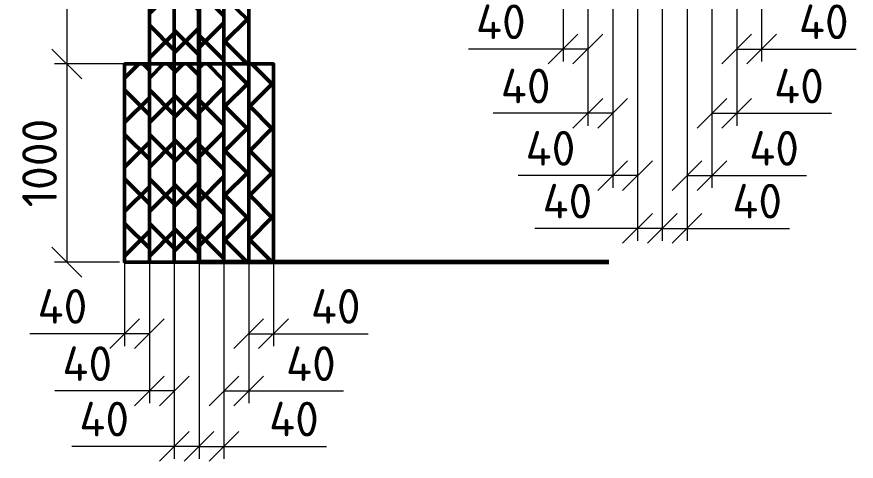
# Model space of a CAD drawing. Header units: metres. Extents: x 1642 to 8476, y 831 to 5441.
# Drawn here: x 5432.3 to 5517, y 1338.4 to 1383.2 of the extents above; entities that cross this region are included whole.
import ezdxf

# ---------------------------------------------------------------- set-up
doc = ezdxf.new("R2010")
doc.units = ezdxf.units.M
doc.layers.add('12  Размер', color=7, linetype='Continuous', lineweight=20)
doc.layers.add('линии', color=250, linetype='Continuous', lineweight=50)
doc.styles.add('-ISOCPEUR-', font='isocpeur.ttf')
doc.styles.add('GOST', font='gost.shx', dxfattribs={"oblique": 15})
doc.dimstyles.new('М 1 к 20', dxfattribs={"dimtxt": 3.5, "dimasz": 3, "dimexe": 1.25, "dimexo": 0, "dimgap": 1, "dimtad": 1, "dimdec": 0, "dimlfac": 20, "dimzin": 0, "dimdsep": 46, "dimtxsty": 'GOST', "dimblk": 'OBLIQUE', "dimcen": 5, "dimclrd": 256, "dimclre": 256, "dimclrt": 256, "dimazin": 2, "dimtfac": 1, "dimtdec": 0, "dimtmove": 0, "dimatfit": 3, "dimldrblk": 'NONE', "dimfxl": 1.25, "dimtolj": 1, "dimtzin": 0, "dimlwd": -1, "dimlwe": -1, "dimarcsym": 2})
pattern_1 = [(45, (-1800.237, 7610.9727), (-2.245064, 2.245064), []), (135, (-1800.237, 7610.9727), (-2.245064, -2.245064), [])]
pattern_2 = [(45, (-1797.734, 7610.9727), (-2.245064, 2.245064), []), (135, (-1797.734, 7610.9727), (-2.245064, -2.245064), [])]

# ---------------------------------------------------------------- blocks, each defined once
blk = doc.blocks.new('_Oblique')
at = {"color": 0, "linetype": 'ByBlock', "lineweight": -2}
blk.add_line((-0.5, -0.5), (0.5, 0.5), dxfattribs=at)
blk = doc.blocks.new('*D210')
at = {"layer": '12  Размер', "transparency": 16777216}
for p, q in [((5442.683, 1378.459), (5436.114, 1378.459)), ((5437.364, 1378.459), (5437.364, 1358.459)), ((5442.683, 1358.459), (5436.114, 1358.459))]:
    blk.add_line(p, q, dxfattribs=at)
at = {"layer": 'Defpoints', "color": 0, "linetype": 'ByBlock', "lineweight": 35, "transparency": 16777216}
for p in [(5442.683, 1378.459), (5437.364, 1358.459), (5442.683, 1358.459)]:
    blk.add_point(p, dxfattribs=at)
at = {"layer": '12  Размер', "linetype": 'ByBlock', "transparency": 16777216, "xscale": 3, "yscale": 3, "zscale": 3}
for p, rotation in [((5437.364, 1378.459), 90), ((5437.364, 1358.459), 270)]:
    blk.add_blockref('_Oblique', p, dxfattribs=dict(at, rotation=rotation))
at = {"layer": '12  Размер', "linetype": 'ByBlock', "transparency": 16777216, "insert": (5434.614, 1368.459), "char_height": 3.5, "attachment_point": 5, "rotation": 90, "style": '-ISOCPEUR-'}
blk.add_mtext('\\A1;1000', dxfattribs=at)
blk = doc.blocks.new('_None')
blk = doc.blocks.new('*D211')
at = {"layer": '12  Размер', "transparency": 16777216}
for p, q in [((5447.689, 1398.459), (5436.114, 1398.459)), ((5437.364, 1398.459), (5437.364, 1378.459)), ((5445.186, 1378.459), (5436.114, 1378.459))]:
    blk.add_line(p, q, dxfattribs=at)
at = {"layer": 'Defpoints', "color": 0, "linetype": 'ByBlock', "lineweight": 35, "transparency": 16777216}
for p in [(5447.689, 1398.459), (5437.364, 1378.459), (5445.186, 1378.459)]:
    blk.add_point(p, dxfattribs=at)
at = {"layer": '12  Размер', "linetype": 'ByBlock', "transparency": 16777216, "xscale": 3, "yscale": 3, "zscale": 3}
for p, rotation in [((5437.364, 1398.459), 90), ((5437.364, 1378.459), 270)]:
    blk.add_blockref('_Oblique', p, dxfattribs=dict(at, rotation=rotation))
at = {"layer": '12  Размер', "linetype": 'ByBlock', "transparency": 16777216, "insert": (5434.614, 1388.459), "char_height": 3.5, "attachment_point": 5, "rotation": 90, "style": '-ISOCPEUR-'}
blk.add_mtext('\\A1;1000', dxfattribs=at)
blk = doc.blocks.new('*D222')
at = {"layer": '12  Размер', "transparency": 16777216}
for p, q in [((5445.7, 1358.459), (5445.7, 1344.22)), ((5448.203, 1358.459), (5448.203, 1344.22)), ((5445.7, 1345.47), (5436.15, 1345.47)), ((5448.203, 1345.47), (5445.7, 1345.47))]:
    blk.add_line(p, q, dxfattribs=at)
at = {"layer": 'Defpoints', "color": 0, "linetype": 'ByBlock', "lineweight": 35, "transparency": 16777216}
for p in [(5445.7, 1358.459), (5448.203, 1358.459), (5445.7, 1345.47)]:
    blk.add_point(p, dxfattribs=at)
at = {"layer": '12  Размер', "linetype": 'ByBlock', "transparency": 16777216, "xscale": 3, "yscale": 3, "zscale": 3, "rotation": 180}
blk.add_blockref('_Oblique', (5445.7, 1345.47), dxfattribs=at)
at = {"layer": '12  Размер', "linetype": 'ByBlock', "transparency": 16777216, "xscale": 3, "yscale": 3, "zscale": 3}
blk.add_blockref('_Oblique', (5448.203, 1345.47), dxfattribs=at)
at = {"layer": '12  Размер', "linetype": 'ByBlock', "transparency": 16777216, "insert": (5439.425, 1348.22), "char_height": 3.5, "attachment_point": 5, "style": '-ISOCPEUR-'}
blk.add_mtext('\\A1;40', dxfattribs=at)
blk = doc.blocks.new('*D223')
at = {"layer": '12  Размер', "transparency": 16777216}
for p, q in [((5443.197, 1358.459), (5443.197, 1349.995)), ((5445.7, 1358.459), (5445.7, 1349.995)), ((5443.197, 1351.245), (5433.647, 1351.245)), ((5445.7, 1351.245), (5443.197, 1351.245))]:
    blk.add_line(p, q, dxfattribs=at)
at = {"layer": 'Defpoints', "color": 0, "linetype": 'ByBlock', "lineweight": 35, "transparency": 16777216}
for p in [(5443.197, 1358.459), (5445.7, 1358.459), (5443.197, 1351.245)]:
    blk.add_point(p, dxfattribs=at)
at = {"layer": '12  Размер', "linetype": 'ByBlock', "transparency": 16777216, "xscale": 3, "yscale": 3, "zscale": 3, "rotation": 180}
blk.add_blockref('_Oblique', (5443.197, 1351.245), dxfattribs=at)
at = {"layer": '12  Размер', "linetype": 'ByBlock', "transparency": 16777216, "xscale": 3, "yscale": 3, "zscale": 3}
blk.add_blockref('_Oblique', (5445.7, 1351.245), dxfattribs=at)
at = {"layer": '12  Размер', "linetype": 'ByBlock', "transparency": 16777216, "insert": (5436.922, 1353.995), "char_height": 3.5, "attachment_point": 5, "style": '-ISOCPEUR-'}
blk.add_mtext('\\A1;40', dxfattribs=at)
blk = doc.blocks.new('*D224')
at = {"layer": '12  Размер', "transparency": 16777216}
for p, q in [((5448.203, 1358.459), (5448.203, 1338.629)), ((5450.707, 1358.459), (5450.707, 1338.629)), ((5448.203, 1339.879), (5437.86, 1339.879)), ((5450.707, 1339.879), (5448.203, 1339.879))]:
    blk.add_line(p, q, dxfattribs=at)
at = {"layer": 'Defpoints', "color": 0, "linetype": 'ByBlock', "lineweight": 35, "transparency": 16777216}
for p in [(5448.203, 1358.459), (5450.707, 1358.459), (5450.707, 1339.879)]:
    blk.add_point(p, dxfattribs=at)
at = {"layer": '12  Размер', "linetype": 'ByBlock', "transparency": 16777216, "xscale": 3, "yscale": 3, "zscale": 3, "rotation": 180}
blk.add_blockref('_Oblique', (5448.203, 1339.879), dxfattribs=at)
at = {"layer": '12  Размер', "linetype": 'ByBlock', "transparency": 16777216, "xscale": 3, "yscale": 3, "zscale": 3}
blk.add_blockref('_Oblique', (5450.707, 1339.879), dxfattribs=at)
at = {"layer": '12  Размер', "linetype": 'ByBlock', "transparency": 16777216, "insert": (5441.135, 1342.629), "char_height": 3.5, "attachment_point": 5, "style": '-ISOCPEUR-'}
blk.add_mtext('\\A1;40', dxfattribs=at)
blk = doc.blocks.new('*D247')
at = {"layer": '12  Размер', "transparency": 16777216}
for p, q in [((5499.94, 1398.307), (5499.94, 1365.943)), ((5502.443, 1382.784), (5502.443, 1365.943)), ((5499.94, 1367.193), (5502.443, 1367.193)), ((5502.443, 1367.193), (5511.993, 1367.193))]:
    blk.add_line(p, q, dxfattribs=at)
at = {"layer": 'Defpoints', "color": 0, "linetype": 'ByBlock', "lineweight": 35, "transparency": 16777216}
for p in [(5499.94, 1398.307), (5502.443, 1382.784), (5502.443, 1367.193)]:
    blk.add_point(p, dxfattribs=at)
at = {"layer": '12  Размер', "linetype": 'ByBlock', "transparency": 16777216, "xscale": 3, "yscale": 3, "zscale": 3, "rotation": 180}
blk.add_blockref('_Oblique', (5499.94, 1367.193), dxfattribs=at)
at = {"layer": '12  Размер', "linetype": 'ByBlock', "transparency": 16777216, "xscale": 3, "yscale": 3, "zscale": 3}
blk.add_blockref('_Oblique', (5502.443, 1367.193), dxfattribs=at)
at = {"layer": '12  Размер', "linetype": 'ByBlock', "transparency": 16777216, "insert": (5508.718, 1369.943), "char_height": 3.5, "attachment_point": 5, "style": '-ISOCPEUR-'}
blk.add_mtext('\\A1;40', dxfattribs=at)
blk = doc.blocks.new('*D248')
at = {"layer": '12  Размер', "transparency": 16777216}
for p, q in [((5502.443, 1398.307), (5502.443, 1372.227)), ((5504.947, 1382.784), (5504.947, 1372.227)), ((5502.443, 1373.477), (5504.947, 1373.477)), ((5504.947, 1373.477), (5514.497, 1373.477))]:
    blk.add_line(p, q, dxfattribs=at)
at = {"layer": 'Defpoints', "color": 0, "linetype": 'ByBlock', "lineweight": 35, "transparency": 16777216}
for p in [(5502.443, 1398.307), (5504.947, 1382.784), (5504.947, 1373.477)]:
    blk.add_point(p, dxfattribs=at)
at = {"layer": '12  Размер', "linetype": 'ByBlock', "transparency": 16777216, "xscale": 3, "yscale": 3, "zscale": 3, "rotation": 180}
blk.add_blockref('_Oblique', (5502.443, 1373.477), dxfattribs=at)
at = {"layer": '12  Размер', "linetype": 'ByBlock', "transparency": 16777216, "xscale": 3, "yscale": 3, "zscale": 3}
blk.add_blockref('_Oblique', (5504.947, 1373.477), dxfattribs=at)
at = {"layer": '12  Размер', "linetype": 'ByBlock', "transparency": 16777216, "insert": (5511.222, 1376.227), "char_height": 3.5, "attachment_point": 5, "style": '-ISOCPEUR-'}
blk.add_mtext('\\A1;40', dxfattribs=at)
blk = doc.blocks.new('*D249')
at = {"layer": '12  Размер', "transparency": 16777216}
for p, q in [((5504.947, 1398.307), (5504.947, 1378.707)), ((5507.45, 1398.307), (5507.45, 1378.707)), ((5504.947, 1379.957), (5507.45, 1379.957)), ((5507.45, 1379.957), (5517, 1379.957))]:
    blk.add_line(p, q, dxfattribs=at)
at = {"layer": 'Defpoints', "color": 0, "linetype": 'ByBlock', "lineweight": 35, "transparency": 16777216}
for p in [(5504.947, 1398.307), (5507.45, 1398.307), (5504.947, 1379.957)]:
    blk.add_point(p, dxfattribs=at)
at = {"layer": '12  Размер', "linetype": 'ByBlock', "transparency": 16777216, "xscale": 3, "yscale": 3, "zscale": 3, "rotation": 180}
blk.add_blockref('_Oblique', (5504.947, 1379.957), dxfattribs=at)
at = {"layer": '12  Размер', "linetype": 'ByBlock', "transparency": 16777216, "xscale": 3, "yscale": 3, "zscale": 3}
blk.add_blockref('_Oblique', (5507.45, 1379.957), dxfattribs=at)
at = {"layer": '12  Размер', "linetype": 'ByBlock', "transparency": 16777216, "insert": (5513.725, 1382.707), "char_height": 3.5, "attachment_point": 5, "style": '-ISOCPEUR-'}
blk.add_mtext('\\A1;40', dxfattribs=at)
blk = doc.blocks.new('*D252')
at = {"layer": '12  Размер', "transparency": 16777216}
for p, q in [((5497.437, 1398.307), (5497.437, 1360.611)), ((5499.94, 1398.307), (5499.94, 1360.611)), ((5497.437, 1361.861), (5499.94, 1361.861)), ((5499.94, 1361.861), (5510.284, 1361.861))]:
    blk.add_line(p, q, dxfattribs=at)
at = {"layer": 'Defpoints', "color": 0, "linetype": 'ByBlock', "lineweight": 35, "transparency": 16777216}
for p in [(5497.437, 1398.307), (5499.94, 1398.307), (5497.437, 1361.861)]:
    blk.add_point(p, dxfattribs=at)
at = {"layer": '12  Размер', "linetype": 'ByBlock', "transparency": 16777216, "xscale": 3, "yscale": 3, "zscale": 3, "rotation": 180}
blk.add_blockref('_Oblique', (5497.437, 1361.861), dxfattribs=at)
at = {"layer": '12  Размер', "linetype": 'ByBlock', "transparency": 16777216, "xscale": 3, "yscale": 3, "zscale": 3}
blk.add_blockref('_Oblique', (5499.94, 1361.861), dxfattribs=at)
at = {"layer": '12  Размер', "linetype": 'ByBlock', "transparency": 16777216, "insert": (5507.009, 1364.611), "char_height": 3.5, "attachment_point": 5, "style": '-ISOCPEUR-'}
blk.add_mtext('\\A1;40', dxfattribs=at)
blk = doc.blocks.new('*D241')
at = {"layer": '12  Размер', "transparency": 16777216}
for p, q in [((5494.934, 1398.307), (5494.934, 1365.943)), ((5492.431, 1382.784), (5492.431, 1365.943)), ((5492.431, 1367.193), (5482.881, 1367.193)), ((5494.934, 1367.193), (5492.431, 1367.193))]:
    blk.add_line(p, q, dxfattribs=at)
at = {"layer": 'Defpoints', "color": 0, "linetype": 'ByBlock', "lineweight": 35, "transparency": 16777216}
for p in [(5494.934, 1398.307), (5492.431, 1382.784), (5492.431, 1367.193)]:
    blk.add_point(p, dxfattribs=at)
at = {"layer": '12  Размер', "linetype": 'ByBlock', "transparency": 16777216, "xscale": 3, "yscale": 3, "zscale": 3, "rotation": 180}
blk.add_blockref('_Oblique', (5492.431, 1367.193), dxfattribs=at)
at = {"layer": '12  Размер', "linetype": 'ByBlock', "transparency": 16777216, "xscale": 3, "yscale": 3, "zscale": 3}
blk.add_blockref('_Oblique', (5494.934, 1367.193), dxfattribs=at)
at = {"layer": '12  Размер', "linetype": 'ByBlock', "transparency": 16777216, "insert": (5486.156, 1369.943), "char_height": 3.5, "attachment_point": 5, "style": '-ISOCPEUR-'}
blk.add_mtext('\\A1;40', dxfattribs=at)
blk = doc.blocks.new('*D242')
at = {"layer": '12  Размер', "transparency": 16777216}
for p, q in [((5492.431, 1398.307), (5492.431, 1372.227)), ((5489.928, 1382.784), (5489.928, 1372.227)), ((5489.928, 1373.477), (5480.378, 1373.477)), ((5492.431, 1373.477), (5489.928, 1373.477))]:
    blk.add_line(p, q, dxfattribs=at)
at = {"layer": 'Defpoints', "color": 0, "linetype": 'ByBlock', "lineweight": 35, "transparency": 16777216}
for p in [(5492.431, 1398.307), (5489.928, 1382.784), (5489.928, 1373.477)]:
    blk.add_point(p, dxfattribs=at)
at = {"layer": '12  Размер', "linetype": 'ByBlock', "transparency": 16777216, "xscale": 3, "yscale": 3, "zscale": 3, "rotation": 180}
blk.add_blockref('_Oblique', (5489.928, 1373.477), dxfattribs=at)
at = {"layer": '12  Размер', "linetype": 'ByBlock', "transparency": 16777216, "xscale": 3, "yscale": 3, "zscale": 3}
blk.add_blockref('_Oblique', (5492.431, 1373.477), dxfattribs=at)
at = {"layer": '12  Размер', "linetype": 'ByBlock', "transparency": 16777216, "insert": (5483.653, 1376.227), "char_height": 3.5, "attachment_point": 5, "style": '-ISOCPEUR-'}
blk.add_mtext('\\A1;40', dxfattribs=at)
blk = doc.blocks.new('*D243')
at = {"layer": '12  Размер', "transparency": 16777216}
for p, q in [((5487.424, 1398.307), (5487.424, 1378.707)), ((5489.928, 1398.307), (5489.928, 1378.707)), ((5487.424, 1379.957), (5477.874, 1379.957)), ((5489.928, 1379.957), (5487.424, 1379.957))]:
    blk.add_line(p, q, dxfattribs=at)
at = {"layer": 'Defpoints', "color": 0, "linetype": 'ByBlock', "lineweight": 35, "transparency": 16777216}
for p in [(5487.424, 1398.307), (5489.928, 1398.307), (5489.928, 1379.957)]:
    blk.add_point(p, dxfattribs=at)
at = {"layer": '12  Размер', "linetype": 'ByBlock', "transparency": 16777216, "xscale": 3, "yscale": 3, "zscale": 3, "rotation": 180}
blk.add_blockref('_Oblique', (5487.424, 1379.957), dxfattribs=at)
at = {"layer": '12  Размер', "linetype": 'ByBlock', "transparency": 16777216, "xscale": 3, "yscale": 3, "zscale": 3}
blk.add_blockref('_Oblique', (5489.928, 1379.957), dxfattribs=at)
at = {"layer": '12  Размер', "linetype": 'ByBlock', "transparency": 16777216, "insert": (5481.149, 1382.707), "char_height": 3.5, "attachment_point": 5, "style": '-ISOCPEUR-'}
blk.add_mtext('\\A1;40', dxfattribs=at)
blk = doc.blocks.new('*D246')
at = {"layer": '12  Размер', "transparency": 16777216}
for p, q in [((5494.934, 1398.307), (5494.934, 1360.611)), ((5497.437, 1398.307), (5497.437, 1360.611)), ((5494.934, 1361.861), (5484.59, 1361.861)), ((5497.437, 1361.861), (5494.934, 1361.861))]:
    blk.add_line(p, q, dxfattribs=at)
at = {"layer": 'Defpoints', "color": 0, "linetype": 'ByBlock', "lineweight": 35, "transparency": 16777216}
for p in [(5494.934, 1398.307), (5497.437, 1398.307), (5497.437, 1361.861)]:
    blk.add_point(p, dxfattribs=at)
at = {"layer": '12  Размер', "linetype": 'ByBlock', "transparency": 16777216, "xscale": 3, "yscale": 3, "zscale": 3, "rotation": 180}
blk.add_blockref('_Oblique', (5494.934, 1361.861), dxfattribs=at)
at = {"layer": '12  Размер', "linetype": 'ByBlock', "transparency": 16777216, "xscale": 3, "yscale": 3, "zscale": 3}
blk.add_blockref('_Oblique', (5497.437, 1361.861), dxfattribs=at)
at = {"layer": '12  Размер', "linetype": 'ByBlock', "transparency": 16777216, "insert": (5487.865, 1364.611), "char_height": 3.5, "attachment_point": 5, "style": '-ISOCPEUR-'}
blk.add_mtext('\\A1;40', dxfattribs=at)
blk = doc.blocks.new('*D266')
at = {"layer": '12  Размер', "transparency": 16777216}
for p, q in [((5453.21, 1358.459), (5453.21, 1344.22)), ((5455.713, 1358.459), (5455.713, 1344.22)), ((5453.21, 1345.47), (5455.713, 1345.47)), ((5455.713, 1345.47), (5465.263, 1345.47))]:
    blk.add_line(p, q, dxfattribs=at)
at = {"layer": 'Defpoints', "color": 0, "linetype": 'ByBlock', "lineweight": 35, "transparency": 16777216}
for p in [(5453.21, 1358.459), (5455.713, 1358.459), (5455.713, 1345.47)]:
    blk.add_point(p, dxfattribs=at)
at = {"layer": '12  Размер', "linetype": 'ByBlock', "transparency": 16777216, "xscale": 3, "yscale": 3, "zscale": 3, "rotation": 180}
blk.add_blockref('_Oblique', (5453.21, 1345.47), dxfattribs=at)
at = {"layer": '12  Размер', "linetype": 'ByBlock', "transparency": 16777216, "xscale": 3, "yscale": 3, "zscale": 3}
blk.add_blockref('_Oblique', (5455.713, 1345.47), dxfattribs=at)
at = {"layer": '12  Размер', "linetype": 'ByBlock', "transparency": 16777216, "insert": (5461.988, 1348.22), "char_height": 3.5, "attachment_point": 5, "style": '-ISOCPEUR-'}
blk.add_mtext('\\A1;40', dxfattribs=at)
blk = doc.blocks.new('*D267')
at = {"layer": '12  Размер', "transparency": 16777216}
for p, q in [((5455.713, 1358.459), (5455.713, 1349.995)), ((5458.216, 1358.459), (5458.216, 1349.995)), ((5455.713, 1351.245), (5458.216, 1351.245)), ((5458.216, 1351.245), (5467.766, 1351.245))]:
    blk.add_line(p, q, dxfattribs=at)
at = {"layer": 'Defpoints', "color": 0, "linetype": 'ByBlock', "lineweight": 35, "transparency": 16777216}
for p in [(5455.713, 1358.459), (5458.216, 1358.459), (5458.216, 1351.245)]:
    blk.add_point(p, dxfattribs=at)
at = {"layer": '12  Размер', "linetype": 'ByBlock', "transparency": 16777216, "xscale": 3, "yscale": 3, "zscale": 3, "rotation": 180}
blk.add_blockref('_Oblique', (5455.713, 1351.245), dxfattribs=at)
at = {"layer": '12  Размер', "linetype": 'ByBlock', "transparency": 16777216, "xscale": 3, "yscale": 3, "zscale": 3}
blk.add_blockref('_Oblique', (5458.216, 1351.245), dxfattribs=at)
at = {"layer": '12  Размер', "linetype": 'ByBlock', "transparency": 16777216, "insert": (5464.491, 1353.995), "char_height": 3.5, "attachment_point": 5, "style": '-ISOCPEUR-'}
blk.add_mtext('\\A1;40', dxfattribs=at)
blk = doc.blocks.new('*D268')
at = {"layer": '12  Размер', "transparency": 16777216}
for p, q in [((5450.707, 1358.459), (5450.707, 1338.629)), ((5453.21, 1358.459), (5453.21, 1338.629)), ((5450.707, 1339.879), (5453.21, 1339.879)), ((5453.21, 1339.879), (5463.553, 1339.879))]:
    blk.add_line(p, q, dxfattribs=at)
at = {"layer": 'Defpoints', "color": 0, "linetype": 'ByBlock', "lineweight": 35, "transparency": 16777216}
for p in [(5450.707, 1358.459), (5453.21, 1358.459), (5450.707, 1339.879)]:
    blk.add_point(p, dxfattribs=at)
at = {"layer": '12  Размер', "linetype": 'ByBlock', "transparency": 16777216, "xscale": 3, "yscale": 3, "zscale": 3, "rotation": 180}
blk.add_blockref('_Oblique', (5450.707, 1339.879), dxfattribs=at)
at = {"layer": '12  Размер', "linetype": 'ByBlock', "transparency": 16777216, "xscale": 3, "yscale": 3, "zscale": 3}
blk.add_blockref('_Oblique', (5453.21, 1339.879), dxfattribs=at)
at = {"layer": '12  Размер', "linetype": 'ByBlock', "transparency": 16777216, "insert": (5460.278, 1342.629), "char_height": 3.5, "attachment_point": 5, "style": '-ISOCPEUR-'}
blk.add_mtext('\\A1;40', dxfattribs=at)

msp = doc.modelspace()

# ---------------------------------------------------------------- hatches: boundary and pattern name
at = {"layer": 'линии', "lineweight": 50, "true_color": 0x000000}
h = msp.add_hatch(dxfattribs=at)
h.set_pattern_fill('ANSI37', color=18)
h.set_pattern_definition([(45, (-1795.2307, 7630.9727), (-2.245064, 2.245064), []), (135, (-1795.2307, 7630.9727), (-2.245064, -2.245064), [])])
h.paths.add_polyline_path([(5445.7, 1398.459), (5448.203, 1398.459), (5448.203, 1378.459), (5445.7, 1378.459)])
h = msp.add_hatch(dxfattribs=at)
h.set_pattern_fill('ANSI37', color=18)
h.set_pattern_definition([(45, (-1797.734, 7630.9727), (-2.245064, 2.245064), []), (135, (-1797.734, 7630.9727), (-2.245064, -2.245064), [])])
h.paths.add_polyline_path([(5448.203, 1398.459), (5450.707, 1398.459), (5450.707, 1378.459), (5448.203, 1378.459)])
h = msp.add_hatch(dxfattribs=at)
h.set_pattern_fill('ANSI37', color=18)
h.set_pattern_definition([(45, (-1800.237, 7630.9727), (-2.245064, 2.245064), []), (135, (-1800.237, 7630.9727), (-2.245064, -2.245064), [])])
h.paths.add_polyline_path([(5450.707, 1398.459), (5453.21, 1398.459), (5453.21, 1378.459), (5450.707, 1378.459)])
h = msp.add_hatch(dxfattribs=at)
h.set_pattern_fill('ANSI37', color=18)
h.set_pattern_definition([(45, (-1802.7402, 7630.9727), (-2.245064, 2.245064), []), (135, (-1802.7402, 7630.9727), (-2.245064, -2.245064), [])])
h.paths.add_polyline_path([(5453.21, 1398.459), (5455.713, 1398.459), (5455.713, 1378.459), (5453.21, 1378.459)])
h = msp.add_hatch(dxfattribs=at)
h.set_pattern_fill('ANSI37', color=18)
h.set_pattern_definition(pattern_2)
h.paths.add_polyline_path([(5443.197, 1378.459), (5445.7, 1378.459), (5445.7, 1358.459), (5443.197, 1358.459)])
h = msp.add_hatch(dxfattribs=at)
h.set_pattern_fill('ANSI37', color=18)
h.set_pattern_definition([(45, (-1795.2307, 7610.9727), (-2.245064, 2.245064), []), (135, (-1795.2307, 7610.9727), (-2.245064, -2.245064), [])])
h.paths.add_polyline_path([(5445.7, 1378.459), (5448.203, 1378.459), (5448.203, 1358.459), (5445.7, 1358.459)])
h = msp.add_hatch(dxfattribs=at)
h.set_pattern_fill('ANSI37', color=18)
h.set_pattern_definition(pattern_2)
h.paths.add_polyline_path([(5448.203, 1378.459), (5450.707, 1378.459), (5450.707, 1358.459), (5448.203, 1358.459)])
h = msp.add_hatch(dxfattribs=at)
h.set_pattern_fill('ANSI37', color=18)
h.set_pattern_definition(pattern_1)
h.paths.add_polyline_path([(5450.707, 1378.459), (5453.21, 1378.459), (5453.21, 1358.459), (5450.707, 1358.459)])
h = msp.add_hatch(dxfattribs=at)
h.set_pattern_fill('ANSI37', color=18)
h.set_pattern_definition([(45, (-1802.7402, 7610.9727), (-2.245064, 2.245064), []), (135, (-1802.7402, 7610.9727), (-2.245064, -2.245064), [])])
h.paths.add_polyline_path([(5453.21, 1378.459), (5455.713, 1378.459), (5455.713, 1358.459), (5453.21, 1358.459)])
h = msp.add_hatch(dxfattribs=at)
h.set_pattern_fill('ANSI37', color=18)
h.set_pattern_definition(pattern_1)
h.paths.add_polyline_path([(5455.713, 1378.459), (5458.216, 1378.459), (5458.216, 1358.459), (5455.713, 1358.459)])

# ---------------------------------------------------------------- linework, layer by layer
at = {"lineweight": 60}
for p, q in [((5450.707, 1358.459), (5450.707, 1418.459)), ((5492.057, 1358.459), (5450.707, 1358.459))]:
    msp.add_line(p, q, dxfattribs=at)
for p, q in [((5448.203, 1398.459), (5448.203, 1378.459)), ((5443.197, 1378.459), (5443.197, 1358.459)), ((5445.7, 1378.459), (5445.7, 1358.459)), ((5448.203, 1378.459), (5448.203, 1358.459))]:
    msp.add_line(p, q)
at = {"layer": 'линии', "color": 18, "lineweight": 50, "true_color": 0x000000}
for points in [[(5448.203, 1378.459), (5445.7, 1378.459), (5445.7, 1398.459), (5448.203, 1398.459)], [(5450.707, 1378.459), (5448.203, 1378.459), (5448.203, 1398.459), (5450.707, 1398.459)], [(5453.21, 1378.459), (5450.707, 1378.459), (5450.707, 1398.459), (5453.21, 1398.459)], [(5455.713, 1378.459), (5453.21, 1378.459), (5453.21, 1398.459), (5455.713, 1398.459)], [(5445.7, 1358.459), (5443.197, 1358.459), (5443.197, 1378.459), (5445.7, 1378.459)], [(5448.203, 1358.459), (5445.7, 1358.459), (5445.7, 1378.459), (5448.203, 1378.459)], [(5450.707, 1358.459), (5448.203, 1358.459), (5448.203, 1378.459), (5450.707, 1378.459)], [(5453.21, 1358.459), (5450.707, 1358.459), (5450.707, 1378.459), (5453.21, 1378.459)], [(5455.713, 1358.459), (5453.21, 1358.459), (5453.21, 1378.459), (5455.713, 1378.459)], [(5458.216, 1358.459), (5455.713, 1358.459), (5455.713, 1378.459), (5458.216, 1378.459)]]:
    msp.add_lwpolyline(points, close=True, dxfattribs=at)

# ---------------------------------------------------------------- dimensions: what is measured, and where the dimension line sits
at = {"layer": '12  Размер', "linetype": 'ByBlock'}
for base, p1, p2, angle, text, picture, middle in [((5437.364, 1378.459), (5447.689, 1398.459), (5445.186, 1378.459), 90, '1000', '*D211', (5434.614, 1388.459)), ((5489.928, 1373.477), (5492.431, 1398.307), (5489.928, 1382.784), 180, '40', '*D242', (5483.653, 1376.227)), ((5502.443, 1367.193), (5499.94, 1398.307), (5502.443, 1382.784), 180, '40', '*D247', (5508.718, 1369.943)), ((5437.364, 1358.459), (5442.683, 1378.459), (5442.683, 1358.459), 90, '1000', '*D210', (5434.614, 1368.459)), ((5443.197, 1351.245), (5445.7, 1358.459), (5443.197, 1358.459), 180, '40', '*D223', (5436.922, 1353.995)), ((5455.713, 1345.47), (5453.21, 1358.459), (5455.713, 1358.459), 180, '40', '*D266', (5461.988, 1348.22))]:
    dim = msp.add_linear_dim(base=base, p1=p1, p2=p2, angle=angle, text=text, dimstyle='М 1 к 20', override={"dimtxsty": '-ISOCPEUR-'}, dxfattribs=at)
    dim.commit()
    dim.dimension.update_dxf_attribs({"geometry": picture, "text_midpoint": middle})
for base, p1, p2, angle, picture, middle, dimtype in [((5489.928, 1379.957), (5487.424, 1398.307), (5489.928, 1398.307), 180, '*D243', (5481.149, 1379.957), 160), ((5497.437, 1361.861), (5494.934, 1398.307), (5497.437, 1398.307), 0, '*D246', (5487.865, 1361.861), 161), ((5497.437, 1361.861), (5499.94, 1398.307), (5497.437, 1398.307), 180, '*D252', (5507.009, 1361.861), 161), ((5450.707, 1339.879), (5448.203, 1358.459), (5450.707, 1358.459), 0, '*D224', (5441.135, 1339.879), 161), ((5450.707, 1339.879), (5453.21, 1358.459), (5450.707, 1358.459), 180, '*D268', (5460.278, 1339.879), 161)]:
    dim = msp.add_linear_dim(base=base, p1=p1, p2=p2, angle=angle, text='40', dimstyle='М 1 к 20', override={"dimtxsty": '-ISOCPEUR-'}, dxfattribs=at)
    dim.commit()
    dim.dimension.update_dxf_attribs({"geometry": picture, "text_midpoint": middle, "dimtype": dimtype})
for base, p1, p2, picture, middle in [((5492.431, 1367.193), (5494.934, 1398.307), (5492.431, 1382.784), '*D241', (5486.156, 1369.943)), ((5504.947, 1373.477), (5502.443, 1398.307), (5504.947, 1382.784), '*D248', (5511.222, 1376.227)), ((5445.7, 1345.47), (5448.203, 1358.459), (5445.7, 1358.459), '*D222', (5439.425, 1348.22)), ((5458.216, 1351.245), (5455.713, 1358.459), (5458.216, 1358.459), '*D267', (5464.491, 1353.995))]:
    dim = msp.add_linear_dim(base=base, p1=p1, p2=p2, text='40', dimstyle='М 1 к 20', override={"dimtxsty": '-ISOCPEUR-'}, dxfattribs=at)
    dim.commit()
    dim.dimension.update_dxf_attribs({"geometry": picture, "text_midpoint": middle})
dim = msp.add_linear_dim(base=(5504.947, 1379.957), p1=(5507.45, 1398.307), p2=(5504.947, 1398.307), text='40', dimstyle='М 1 к 20', override={"dimtxsty": '-ISOCPEUR-'}, dxfattribs=at)
dim.commit()
dim.dimension.update_dxf_attribs({"geometry": '*D249', "text_midpoint": (5513.725, 1379.957), "dimtype": 160})

doc.saveas('drawing.dxf')
